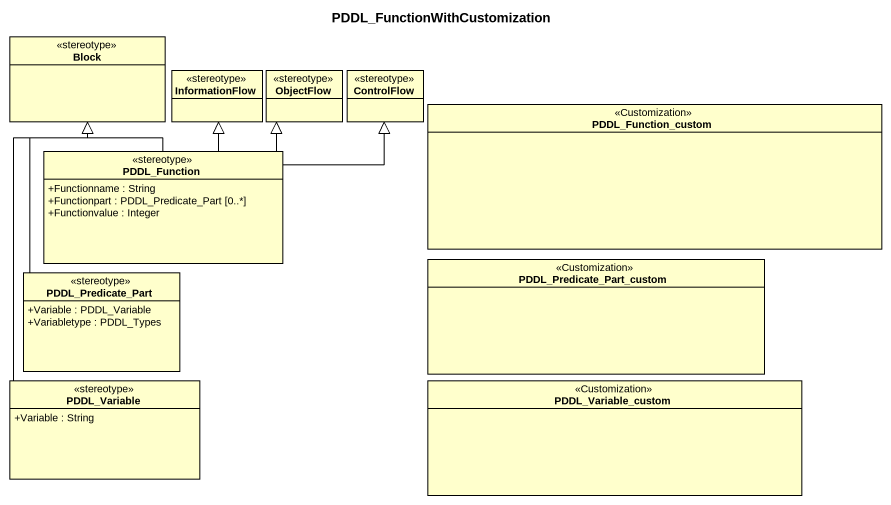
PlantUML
@startuml
title PDDL_FunctionWithCustomization
hide circle
hide empty members
skinparam classAttributeIconSize 0
class Block <<stereotype>>
class InformationFlow <<stereotype>>
class ObjectFlow <<stereotype>>
class ControlFlow <<stereotype>>
class PDDL_Function_custom <<Customization>>
class PDDL_Function <<stereotype>> {
  +Functionname : String
  +Functionpart : PDDL_Predicate_Part [0..*]
  +Functionvalue : Integer
}
class PDDL_Predicate_Part <<stereotype>> {
  +Variable : PDDL_Variable
  +Variabletype : PDDL_Types
}
class PDDL_Predicate_Part_custom <<Customization>>
class PDDL_Variable <<stereotype>> {
  +Variable : String
}
class PDDL_Variable_custom <<Customization>>
PDDL_Function -up-|> Block
PDDL_Function -up-|> InformationFlow
PDDL_Function -up-|> ObjectFlow
PDDL_Function -right-|> ControlFlow
PDDL_Predicate_Part -up-|> Block
PDDL_Variable -up-|> Block
@enduml
